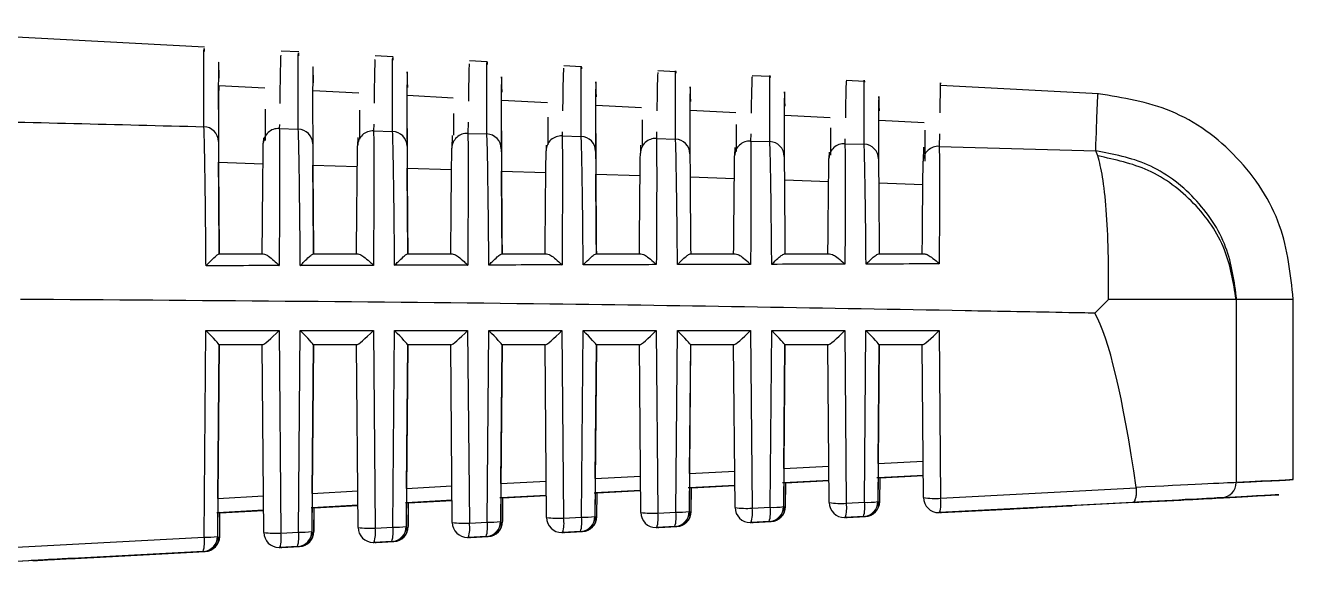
# Model space of a CAD drawing. Extents: x 7 to 135, y 3 to 97.
# Drawn here: x 61.454 to 62.3, y 83.056 to 83.423 of the extents above; entities that cross this region are included whole.
import ezdxf

# ---------------------------------------------------------------- set-up
doc = ezdxf.new("R2010")
doc.units = 0
doc.header["$MEASUREMENT"] = 0
doc.layers.add('OBJECT', color=7, linetype='CONTINUOUS')

msp = doc.modelspace()

# ---------------------------------------------------------------- linework, layer by layer
at = {"layer": 'OBJECT'}
for p, q in [((61.57145, 83.40943), (61.30391, 83.42346)), ((61.63345, 83.40619), (61.62181, 83.4068)), ((61.69546, 83.40294), (61.68377, 83.40355)), ((61.75746, 83.39969), (61.74572, 83.4003)), ((61.81947, 83.39644), (61.80768, 83.39705)), ((61.88147, 83.39319), (61.86963, 83.39381)), ((61.61105, 83.38237), (61.58088, 83.38395)), ((61.94348, 83.38994), (61.93159, 83.39056)), ((62.00548, 83.38669), (61.99354, 83.38731)), ((62.1595, 83.37862), (62.0555, 83.38407)), ((61.67302, 83.37912), (61.64291, 83.3807)), ((61.73499, 83.37587), (61.70494, 83.37744)), ((61.79696, 83.37262), (61.76697, 83.37419)), ((61.85893, 83.36937), (61.82899, 83.37094)), ((61.92091, 83.36612), (61.89102, 83.36768)), ((61.6207, 83.35844), (61.62066, 83.35576)), ((61.68273, 83.35872), (61.68266, 83.35417)), ((61.7353, 83.36575), (61.7353, 83.35135)), ((61.74478, 83.36005), (61.74465, 83.35255)), ((61.92122, 83.35848), (61.9212, 83.34065)), ((61.98288, 83.36286), (61.95305, 83.36443)), ((62.04485, 83.35961), (62.01508, 83.36118)), ((61.61019, 83.34965), (61.61014, 83.34615)), ((61.62066, 83.35576), (61.63315, 83.35544)), ((61.64275, 83.35753), (61.64276, 83.33166)), ((61.67222, 83.34992), (61.67214, 83.34455)), ((61.68266, 83.35417), (61.69517, 83.35384)), ((61.70478, 83.3559), (61.70478, 83.32974)), ((61.73427, 83.35125), (61.73413, 83.34292)), ((61.74465, 83.35255), (61.75719, 83.35222)), ((61.76681, 83.35424), (61.76681, 83.32781)), ((61.80669, 83.3537), (61.80665, 83.3509)), ((61.80665, 83.3509), (61.81922, 83.35057)), ((61.82883, 83.35256), (61.82883, 83.32586)), ((61.86872, 83.35373), (61.86864, 83.34923)), ((61.93072, 83.35222), (61.93064, 83.34754)), ((62.05477, 83.35229), (62.05463, 83.34407)), ((61.79618, 83.34489), (61.79613, 83.34127)), ((61.85821, 83.34493), (61.85812, 83.3396)), ((61.86864, 83.34923), (61.88124, 83.34889)), ((61.92021, 83.34341), (61.92012, 83.3379)), ((61.93064, 83.34754), (61.94327, 83.34719)), ((61.99269, 83.34904), (61.99263, 83.34582)), ((61.99263, 83.34582), (62.00529, 83.34546)), ((62.04426, 83.34348), (62.04411, 83.33442)), ((62.05463, 83.34407), (62.1576, 83.34111)), ((62.15896, 83.33778), (62.1576, 83.34111)), ((61.58073, 83.33357), (61.61003, 83.33267)), ((61.98218, 83.34023), (61.98211, 83.33617)), ((61.64276, 83.33166), (61.67202, 83.33075)), ((61.70478, 83.32974), (61.73401, 83.32883)), ((61.76681, 83.32781), (61.79601, 83.32689)), ((61.82883, 83.32586), (61.858, 83.32495)), ((61.89086, 83.32391), (61.91999, 83.32298)), ((61.95288, 83.32194), (61.98198, 83.32101)), ((62.01491, 83.31995), (62.04397, 83.31902)), ((61.58106, 83.27337), (61.61014, 83.27337)), ((61.64304, 83.27337), (61.67221, 83.27337)), ((61.70503, 83.27337), (61.73428, 83.27337)), ((61.76701, 83.27337), (61.79635, 83.27337)), ((61.82899, 83.27337), (61.85843, 83.27337)), ((61.89097, 83.27337), (61.92051, 83.27337)), ((61.95295, 83.27337), (61.9826, 83.27337)), ((62.01492, 83.27337), (62.04469, 83.27337)), ((62.16608, 83.24337), (62.15692, 83.23428)), ((62.2499, 83.24337), (62.2499, 83.12281)), ((62.25035, 83.24337), (62.2499, 83.24337)), ((62.28747, 83.12476), (62.28747, 83.24376)), ((61.57125, 83.08692), (61.57243, 83.22284)), ((61.57243, 83.22284), (61.62051, 83.22284)), ((61.62051, 83.22284), (61.62169, 83.08958)), ((61.63329, 83.09019), (61.63444, 83.22284)), ((61.63444, 83.22284), (61.68252, 83.22284)), ((61.68252, 83.22284), (61.68367, 83.09285)), ((61.69533, 83.09347), (61.69645, 83.22284)), ((61.69645, 83.22284), (61.74453, 83.22284)), ((61.74453, 83.22284), (61.74565, 83.09612)), ((61.75737, 83.09674), (61.75846, 83.22284)), ((61.75846, 83.22284), (61.80654, 83.22284)), ((61.80654, 83.22284), (61.80763, 83.0994)), ((61.8194, 83.10002), (61.82047, 83.22284)), ((61.82047, 83.22284), (61.86855, 83.22284)), ((61.86855, 83.22284), (61.86961, 83.10267)), ((61.88144, 83.10329), (61.88248, 83.22284)), ((61.88248, 83.22284), (61.93056, 83.22284)), ((61.93056, 83.22284), (61.93159, 83.10594)), ((61.94348, 83.10657), (61.94449, 83.22284)), ((61.94449, 83.22284), (61.99257, 83.22284)), ((61.99257, 83.22284), (61.99357, 83.10921)), ((62.00552, 83.10984), (62.0065, 83.22284)), ((62.0065, 83.22284), (62.05458, 83.22284)), ((62.05458, 83.22284), (62.05555, 83.11249)), ((61.58114, 83.21339), (61.58005, 83.08735)), ((61.58029, 83.11243), (61.58116, 83.21337)), ((61.60955, 83.21337), (61.58114, 83.21337)), ((61.61048, 83.09002), (61.6094, 83.21337)), ((61.64315, 83.21339), (61.64209, 83.09063)), ((61.64232, 83.1157), (61.64317, 83.21337)), ((61.67156, 83.21337), (61.64315, 83.21337)), ((61.67246, 83.09329), (61.67141, 83.21337)), ((61.70516, 83.21339), (61.70412, 83.0939)), ((61.70436, 83.11898), (61.70518, 83.21337)), ((61.73357, 83.21337), (61.70516, 83.21337)), ((61.73444, 83.09656), (61.73342, 83.21337)), ((61.76717, 83.21339), (61.76616, 83.09718)), ((61.7664, 83.12225), (61.76719, 83.21337)), ((61.79558, 83.21337), (61.76717, 83.21337)), ((61.79642, 83.09983), (61.79543, 83.21337)), ((61.82918, 83.21339), (61.8282, 83.10045)), ((61.82844, 83.12553), (61.8292, 83.21337)), ((61.85758, 83.21337), (61.82918, 83.21337)), ((61.85841, 83.1031), (61.85744, 83.21337)), ((61.89119, 83.21339), (61.89024, 83.10373)), ((61.89047, 83.1288), (61.89121, 83.21337)), ((61.91959, 83.21337), (61.89119, 83.21337)), ((61.92039, 83.10638), (61.91945, 83.21337)), ((61.9532, 83.21339), (61.95228, 83.107)), ((61.95251, 83.13208), (61.95322, 83.21337)), ((61.9816, 83.21337), (61.9532, 83.21337)), ((61.98237, 83.10965), (61.98145, 83.21337)), ((62.01521, 83.21339), (62.01431, 83.11028)), ((62.01455, 83.13535), (62.01523, 83.21337)), ((62.04361, 83.21337), (62.01521, 83.21337)), ((62.04435, 83.11292), (62.04346, 83.21337)), ((61.89047, 83.1288), (61.92018, 83.13037)), ((61.95251, 83.13208), (61.98216, 83.13364)), ((62.01455, 83.13535), (62.04414, 83.13692)), ((61.7664, 83.12225), (61.79621, 83.12383)), ((61.82844, 83.12553), (61.85819, 83.1271)), ((61.95243, 83.107), (61.95258, 83.12265)), ((61.98224, 83.12422), (61.95244, 83.12265)), ((61.95258, 83.12265), (61.95244, 83.12265)), ((61.95258, 83.12265), (61.98224, 83.12421)), ((61.98224, 83.12416), (61.95258, 83.1226)), ((61.95353, 83.12265), (61.9534, 83.107)), ((61.95353, 83.12265), (61.95366, 83.12265)), ((61.95356, 83.107), (61.9537, 83.12265)), ((61.95366, 83.12265), (61.98224, 83.12416)), ((62.01447, 83.11028), (62.01462, 83.12592)), ((62.04422, 83.12749), (62.01448, 83.12592)), ((62.01462, 83.12592), (62.01448, 83.12592)), ((62.01462, 83.12592), (62.04422, 83.12749)), ((62.04422, 83.12744), (62.01462, 83.12587)), ((62.01554, 83.12592), (62.01542, 83.11028)), ((62.01554, 83.12592), (62.01568, 83.12592)), ((62.01558, 83.11028), (62.01572, 83.12592)), ((62.01568, 83.12592), (62.04422, 83.12743)), ((61.58029, 83.11243), (61.61027, 83.11401)), ((61.64232, 83.1157), (61.67225, 83.11728)), ((61.70436, 83.11898), (61.73423, 83.12055)), ((61.76631, 83.09718), (61.76646, 83.11282)), ((61.7963, 83.1144), (61.76633, 83.11282)), ((61.76646, 83.11282), (61.76633, 83.11282)), ((61.76646, 83.11282), (61.7963, 83.1144)), ((61.7963, 83.11434), (61.76646, 83.11277)), ((61.76748, 83.11282), (61.76735, 83.09718)), ((61.76748, 83.11282), (61.76761, 83.11282)), ((61.7675, 83.09718), (61.76764, 83.11282)), ((61.76761, 83.11282), (61.7963, 83.11434)), ((61.82835, 83.10045), (61.8285, 83.1161)), ((61.85828, 83.11768), (61.82837, 83.1161)), ((61.8285, 83.1161), (61.82837, 83.1161)), ((61.8285, 83.1161), (61.85828, 83.11767)), ((61.85828, 83.11762), (61.8285, 83.11605)), ((61.82949, 83.1161), (61.82937, 83.10045)), ((61.82949, 83.1161), (61.82963, 83.1161)), ((61.82952, 83.10045), (61.82966, 83.1161)), ((61.82963, 83.1161), (61.85828, 83.11761)), ((61.89039, 83.10373), (61.89054, 83.11937)), ((61.92026, 83.12095), (61.89041, 83.11937)), ((61.89054, 83.11937), (61.89041, 83.11937)), ((61.89054, 83.11937), (61.92026, 83.12094)), ((61.92026, 83.12089), (61.89054, 83.11932)), ((61.89151, 83.11937), (61.89138, 83.10373)), ((61.89151, 83.11937), (61.89164, 83.11937)), ((61.89154, 83.10373), (61.89168, 83.11937)), ((61.89164, 83.11937), (61.92026, 83.12088)), ((62.05555, 83.11249), (62.18426, 83.11928)), ((62.18426, 83.11928), (62.18422, 83.11964)), ((61.61035, 83.10459), (61.58022, 83.103)), ((61.58034, 83.103), (61.61035, 83.10458)), ((61.61036, 83.10452), (61.58034, 83.10294)), ((61.58155, 83.103), (61.61036, 83.10452)), ((61.64223, 83.09063), (61.64238, 83.10627)), ((61.67234, 83.10786), (61.64225, 83.10627)), ((61.64238, 83.10627), (61.64225, 83.10627)), ((61.64238, 83.10627), (61.67234, 83.10785)), ((61.67234, 83.1078), (61.64238, 83.10622)), ((61.64344, 83.10627), (61.64332, 83.09063)), ((61.64344, 83.10627), (61.64357, 83.10627)), ((61.64346, 83.09063), (61.6436, 83.10627)), ((61.64357, 83.10627), (61.67234, 83.10779)), ((61.70427, 83.0939), (61.70442, 83.10955)), ((61.73432, 83.11113), (61.70429, 83.10955)), ((61.70442, 83.10955), (61.70429, 83.10955)), ((61.70442, 83.10955), (61.73432, 83.11112)), ((61.73432, 83.11107), (61.70442, 83.10949)), ((61.70546, 83.10955), (61.70533, 83.0939)), ((61.70546, 83.10955), (61.70559, 83.10955)), ((61.70548, 83.0939), (61.70562, 83.10955)), ((61.70559, 83.10955), (61.73432, 83.11106)), ((61.93159, 83.10594), (61.94348, 83.10657)), ((61.95228, 83.107), (61.95243, 83.107)), ((61.9534, 83.107), (61.95356, 83.107)), ((61.99357, 83.10921), (62.00552, 83.10984)), ((62.01431, 83.11028), (62.01447, 83.11028)), ((62.01542, 83.11028), (62.01558, 83.11028)), ((62.18188, 83.10973), (62.05487, 83.10302)), ((62.05504, 83.10302), (62.08665, 83.10469)), ((62.05596, 83.10302), (62.08756, 83.10469)), ((62.18309, 83.10973), (62.05612, 83.10302)), ((61.58019, 83.08735), (61.58034, 83.103)), ((61.58034, 83.103), (61.58022, 83.103)), ((61.58143, 83.103), (61.5813, 83.08735)), ((61.58143, 83.103), (61.58155, 83.103)), ((61.58144, 83.08735), (61.58158, 83.103)), ((61.74565, 83.09612), (61.75737, 83.09674)), ((61.76616, 83.09718), (61.76631, 83.09718)), ((61.76735, 83.09718), (61.7675, 83.09718)), ((61.80763, 83.0994), (61.8194, 83.10002)), ((61.8282, 83.10045), (61.82835, 83.10045)), ((61.82937, 83.10045), (61.82952, 83.10045)), ((61.86961, 83.10267), (61.88144, 83.10329)), ((61.89024, 83.10373), (61.89039, 83.10373)), ((61.89138, 83.10373), (61.89154, 83.10373)), ((61.93091, 83.09648), (61.93039, 83.09646)), ((61.93039, 83.09646), (61.93054, 83.09646)), ((61.93054, 83.09646), (61.93107, 83.09648)), ((61.9428, 83.09711), (61.93091, 83.09648)), ((61.93091, 83.09648), (61.93107, 83.09648)), ((61.93152, 83.09646), (61.93103, 83.09648)), ((61.93107, 83.09648), (61.94296, 83.09711)), ((61.93204, 83.09648), (61.93152, 83.09646)), ((61.93152, 83.09646), (61.93167, 83.09646)), ((61.93167, 83.09646), (61.9322, 83.09648)), ((61.93189, 83.09652), (61.93204, 83.09648)), ((61.94393, 83.09711), (61.93204, 83.09648)), ((61.93204, 83.09648), (61.9322, 83.09648)), ((61.9322, 83.09648), (61.94409, 83.09711)), ((61.94296, 83.09711), (61.9428, 83.09711)), ((61.94373, 83.09718), (61.94393, 83.09711)), ((61.94409, 83.09711), (61.94393, 83.09711)), ((61.99289, 83.09975), (61.99237, 83.09974)), ((61.99237, 83.09974), (61.99253, 83.09974)), ((61.99253, 83.09974), (61.99305, 83.09975)), ((62.00484, 83.10038), (61.99289, 83.09975)), ((61.99289, 83.09975), (61.99305, 83.09975)), ((61.99347, 83.09974), (61.993, 83.09975)), ((61.99305, 83.09975), (62.005, 83.10038)), ((61.994, 83.09975), (61.99347, 83.09974)), ((61.99347, 83.09974), (61.99364, 83.09974)), ((61.99364, 83.09974), (61.99416, 83.09975)), ((61.99385, 83.09979), (61.994, 83.09975)), ((62.00594, 83.10038), (61.994, 83.09975)), ((61.994, 83.09975), (61.99416, 83.09975)), ((61.99416, 83.09975), (62.00611, 83.10038)), ((62.005, 83.10038), (62.00484, 83.10038)), ((62.00575, 83.10045), (62.00594, 83.10038)), ((62.00611, 83.10038), (62.00594, 83.10038)), ((62.05487, 83.10302), (62.05435, 83.10301)), ((62.05435, 83.10301), (62.05451, 83.10301)), ((62.05504, 83.10302), (62.05451, 83.10301)), ((62.05487, 83.10302), (62.05504, 83.10302)), ((62.05497, 83.10302), (62.05543, 83.10301)), ((62.05543, 83.10301), (62.05596, 83.10302)), ((62.05543, 83.10301), (62.0556, 83.10301)), ((62.0556, 83.10301), (62.05612, 83.10302)), ((62.05581, 83.10306), (62.05596, 83.10302)), ((62.05596, 83.10302), (62.05612, 83.10302)), ((61.58005, 83.08735), (61.58019, 83.08735)), ((61.5813, 83.08735), (61.58144, 83.08735)), ((61.62169, 83.08958), (61.63329, 83.09019)), ((61.64209, 83.09063), (61.64223, 83.09063)), ((61.64332, 83.09063), (61.64346, 83.09063)), ((61.68367, 83.09285), (61.69533, 83.09347)), ((61.70412, 83.0939), (61.70427, 83.0939)), ((61.70533, 83.0939), (61.70548, 83.0939)), ((61.75669, 83.08728), (61.74497, 83.08666)), ((61.74512, 83.08666), (61.75684, 83.08728)), ((61.75788, 83.08728), (61.74616, 83.08666)), ((61.74631, 83.08666), (61.75803, 83.08728)), ((61.75684, 83.08728), (61.75669, 83.08728)), ((61.75803, 83.08728), (61.75788, 83.08728)), ((61.80695, 83.08993), (61.80642, 83.08992)), ((61.80642, 83.08992), (61.80658, 83.08992)), ((61.80658, 83.08992), (61.8071, 83.08993)), ((61.81873, 83.09056), (61.80695, 83.08993)), ((61.80695, 83.08993), (61.8071, 83.08993)), ((61.8076, 83.08992), (61.80709, 83.08993)), ((61.8071, 83.08993), (61.81888, 83.09056)), ((61.80812, 83.08993), (61.8076, 83.08992)), ((61.8076, 83.08992), (61.80775, 83.08992)), ((61.80775, 83.08992), (61.80828, 83.08993)), ((61.80796, 83.08998), (61.80812, 83.08993)), ((61.81989, 83.09056), (61.80812, 83.08993)), ((61.80812, 83.08993), (61.80828, 83.08993)), ((61.80828, 83.08993), (61.82005, 83.09056)), ((61.81888, 83.09056), (61.81873, 83.09056)), ((61.81969, 83.09063), (61.81989, 83.09056)), ((61.82005, 83.09056), (61.81989, 83.09056)), ((61.86893, 83.09321), (61.86841, 83.09319)), ((61.86841, 83.09319), (61.86856, 83.09319)), ((61.86856, 83.09319), (61.86909, 83.09321)), ((61.88076, 83.09383), (61.86893, 83.09321)), ((61.86893, 83.09321), (61.86909, 83.09321)), ((61.86956, 83.09319), (61.86906, 83.0932)), ((61.86909, 83.09321), (61.88092, 83.09383)), ((61.87008, 83.09321), (61.86956, 83.09319)), ((61.86956, 83.09319), (61.86971, 83.09319)), ((61.86971, 83.09319), (61.87024, 83.09321)), ((61.86992, 83.09325), (61.87008, 83.09321)), ((61.88191, 83.09383), (61.87008, 83.09321)), ((61.87008, 83.09321), (61.87024, 83.09321)), ((61.87024, 83.09321), (61.88207, 83.09383)), ((61.88092, 83.09383), (61.88076, 83.09383)), ((61.88171, 83.0939), (61.88191, 83.09383)), ((61.88207, 83.09383), (61.88191, 83.09383)), ((61.16265, 83.06534), (61.57125, 83.08692)), ((61.62101, 83.08012), (61.62048, 83.0801)), ((61.62048, 83.0801), (61.62063, 83.0801)), ((61.62063, 83.0801), (61.62115, 83.08012)), ((61.63261, 83.08073), (61.62101, 83.08012)), ((61.62101, 83.08012), (61.62115, 83.08012)), ((61.62115, 83.08012), (61.63276, 83.08073)), ((61.62172, 83.0801), (61.62117, 83.08012)), ((61.62225, 83.08012), (61.62172, 83.0801)), ((61.62172, 83.0801), (61.62186, 83.0801)), ((61.62186, 83.0801), (61.62239, 83.08012)), ((61.62208, 83.08017), (61.62225, 83.08012)), ((61.63385, 83.08073), (61.62225, 83.08012)), ((61.62225, 83.08012), (61.62239, 83.08012)), ((61.62239, 83.08012), (61.63399, 83.08073)), ((61.63276, 83.08073), (61.63261, 83.08073)), ((61.63399, 83.08073), (61.63385, 83.08073)), ((61.68299, 83.08339), (61.68246, 83.08338)), ((61.68246, 83.08338), (61.68261, 83.08338)), ((61.68261, 83.08338), (61.68314, 83.08339)), ((61.69465, 83.084), (61.68299, 83.08339)), ((61.68299, 83.08339), (61.68314, 83.08339)), ((61.68314, 83.08339), (61.6948, 83.084)), ((61.68368, 83.08338), (61.68314, 83.08339)), ((61.6842, 83.08339), (61.68368, 83.08338)), ((61.68368, 83.08338), (61.68382, 83.08338)), ((61.68382, 83.08338), (61.68435, 83.08339)), ((61.68404, 83.08344), (61.6842, 83.08339)), ((61.69586, 83.084), (61.6842, 83.08339)), ((61.6842, 83.08339), (61.68435, 83.08339)), ((61.68435, 83.08339), (61.69601, 83.084)), ((61.6948, 83.084), (61.69465, 83.084)), ((61.69601, 83.084), (61.69586, 83.084)), ((61.74497, 83.08666), (61.74444, 83.08665)), ((61.74444, 83.08665), (61.74459, 83.08665)), ((61.74459, 83.08665), (61.74512, 83.08666)), ((61.74497, 83.08666), (61.74512, 83.08666)), ((61.74564, 83.08665), (61.74512, 83.08666)), ((61.74616, 83.08666), (61.74564, 83.08665)), ((61.74564, 83.08665), (61.74579, 83.08665)), ((61.74579, 83.08665), (61.74631, 83.08666)), ((61.746, 83.08671), (61.74616, 83.08666)), ((61.74616, 83.08666), (61.74631, 83.08666)), ((61.57058, 83.07745), (61.16172, 83.05587)), ((61.57197, 83.07745), (61.16323, 83.05587)), ((61.4585, 83.07147), (61.45744, 83.07147)), ((61.49749, 83.07359), (61.57072, 83.07745)), ((61.49846, 83.07364), (61.49863, 83.07359)), ((61.49863, 83.07359), (61.57183, 83.07745)), ((61.57072, 83.07745), (61.57058, 83.07745)), ((61.57197, 83.07745), (61.57183, 83.07745))]:
    msp.add_line(p, q, dxfattribs=at)
at = {"layer": 'OBJECT', "flags": 128}
for points in [[(61.82764, 83.116), (61.82865, 83.11605), (61.82928, 83.11609), (61.82949, 83.1161)], [(61.75767, 83.08736), (61.75767, 83.08736), (61.75788, 83.08728)], [(61.63363, 83.08081), (61.63364, 83.08081), (61.63385, 83.08073)], [(61.69565, 83.08409), (61.69566, 83.08408), (61.69586, 83.084)], [(61.57183, 83.07745), (61.57162, 83.07753), (61.57161, 83.07754)]]:
    msp.add_lwpolyline(points, dxfattribs=at)
at = {"layer": 'OBJECT'}
for centre, radius, start, end in [((61.57073, 83.34715), 0.00987, 1.15391, 87.73728), ((61.62003, 83.34588), 0.0099, 86.36931, 178.80719), ((61.63275, 83.34557), 0.00987, 1.13371, 87.71468), ((61.68203, 83.34429), 0.0099, 86.38879, 178.82942), ((61.69477, 83.34397), 0.00988, 1.11379, 87.69238), ((61.74403, 83.34266), 0.0099, 86.40801, 178.85132), ((61.75679, 83.34234), 0.00988, 1.09416, 87.67038), ((61.80603, 83.34102), 0.00991, 86.42697, 178.87289), ((61.81881, 83.34069), 0.00989, 1.07483, 87.64867), ((61.86803, 83.33934), 0.00991, 86.44568, 178.89413), ((61.88083, 83.33901), 0.00989, 1.05578, 87.62728), ((61.93003, 83.33765), 0.00991, 86.46412, 178.91503), ((61.94285, 83.3373), 0.00989, 1.03703, 87.60618), ((61.99202, 83.33592), 0.00991, 86.4823, 178.9356), ((62.00488, 83.33557), 0.0099, 1.01857, 87.5854), ((62.05402, 83.33417), 0.00992, 86.50021, 178.95584), ((62.23999, 83.12271), 0.00991, 273.47781, 0.56186), ((62.05205, 83.1667), 0.05432, 261.84741, 273.69466), ((62.05435, 83.11301), 0.01, 180.49998, 269.99998), ((61.92809, 83.16015), 0.05432, 261.84741, 273.69466), ((61.93039, 83.10646), 0.01, 180.49998, 269.99998), ((61.91126, 83.10264), 0.0206, 342.59182, 9.22012), ((61.94228, 83.10709), 0.01, 273.02257, 359.50002), ((61.92315, 83.10327), 0.0206, 342.59182, 9.22012), ((61.94243, 83.10709), 0.01, 273.02257, 359.50002), ((61.94585, 83.14769), 0.04119, 266.70287, 278.97441), ((61.9434, 83.10709), 0.01, 273.02257, 359.50002), ((61.94356, 83.10709), 0.01, 273.02257, 359.50002), ((61.94992, 83.10728), 0.00349, 308.84214, 355.39389), ((61.99007, 83.16342), 0.05432, 261.84741, 273.69466), ((61.99237, 83.10974), 0.01, 180.49998, 269.99998), ((61.97324, 83.10591), 0.0206, 342.59182, 9.22012), ((62.00431, 83.11037), 0.01, 273.02257, 359.50002), ((61.98519, 83.10654), 0.0206, 342.59182, 9.22012), ((62.00447, 83.11037), 0.01, 273.02257, 359.50002), ((62.00789, 83.15097), 0.04119, 266.70287, 278.97441), ((62.00542, 83.11037), 0.01, 273.02257, 359.50002), ((62.00558, 83.11037), 0.01, 273.02257, 359.50002), ((62.01195, 83.11056), 0.00348, 309.38502, 355.45261), ((62.03522, 83.10918), 0.0206, 342.59182, 9.22012), ((61.74215, 83.15033), 0.05432, 261.84741, 273.69466), ((61.74444, 83.09665), 0.01, 180.49998, 269.99998), ((61.72532, 83.09282), 0.0206, 342.59182, 9.22012), ((61.75616, 83.09727), 0.01, 273.02257, 359.50002), ((61.73703, 83.09344), 0.0206, 342.59182, 9.22012), ((61.75631, 83.09727), 0.01, 273.02257, 359.50002), ((61.75974, 83.13787), 0.04119, 266.70287, 278.97441), ((61.75735, 83.09727), 0.01, 273.02257, 359.50002), ((61.7575, 83.09727), 0.01, 273.02257, 359.50002), ((61.76383, 83.09747), 0.00354, 307.23485, 355.21888), ((61.80413, 83.15361), 0.05432, 261.84741, 273.69466), ((61.80642, 83.09992), 0.01, 180.49998, 269.99998), ((61.7873, 83.0961), 0.0206, 342.59182, 9.22012), ((61.8182, 83.10054), 0.01, 273.02257, 359.50002), ((61.79907, 83.09672), 0.0206, 342.59182, 9.22012), ((61.81835, 83.10054), 0.01, 273.02257, 359.50002), ((61.82177, 83.14114), 0.04119, 266.70287, 278.97441), ((61.81937, 83.10054), 0.01, 273.02257, 359.50002), ((61.81952, 83.10054), 0.01, 273.02257, 359.50002), ((61.82586, 83.10074), 0.00352, 307.74789, 355.27492), ((61.86611, 83.15688), 0.05432, 261.84741, 273.69466), ((61.86841, 83.10319), 0.01, 180.49998, 269.99998), ((61.84928, 83.09937), 0.0206, 342.59182, 9.22012), ((61.88024, 83.10382), 0.01, 273.02257, 359.50002), ((61.86111, 83.09999), 0.0206, 342.59182, 9.22012), ((61.88039, 83.10382), 0.01, 273.02257, 359.50002), ((61.88381, 83.14442), 0.04119, 266.70287, 278.97441), ((61.88138, 83.10382), 0.01, 273.02257, 359.50002), ((61.88154, 83.10382), 0.01, 273.02257, 359.50002), ((61.88789, 83.10401), 0.00351, 308.30897, 355.33602), ((61.57005, 83.08744), 0.01, 273.02257, 359.50002), ((61.57019, 83.08744), 0.01, 273.02257, 359.50002), ((61.57362, 83.12804), 0.04119, 266.70287, 278.97441), ((61.5713, 83.08744), 0.01, 273.02257, 359.50002), ((61.57144, 83.08744), 0.01, 273.02257, 359.50002), ((61.57774, 83.08766), 0.00358, 305.69043, 355.04919), ((61.61819, 83.14379), 0.05432, 261.84741, 273.69466), ((61.62048, 83.0901), 0.01, 180.49998, 269.99998), ((61.60136, 83.08628), 0.0206, 342.59182, 9.22012), ((61.63209, 83.09072), 0.01, 273.02257, 359.50002), ((61.61296, 83.08689), 0.0206, 342.59182, 9.22012), ((61.63223, 83.09072), 0.01, 273.02257, 359.50002), ((61.63566, 83.13132), 0.04119, 266.70287, 278.97441), ((61.63332, 83.09072), 0.01, 273.02257, 359.50002), ((61.63346, 83.09072), 0.01, 273.02257, 359.50002), ((61.63977, 83.09093), 0.00356, 306.22353, 355.10792), ((61.68017, 83.14706), 0.05432, 261.84741, 273.69466), ((61.68246, 83.09338), 0.01, 180.49998, 269.99998), ((61.66334, 83.08955), 0.0206, 342.59182, 9.22012), ((61.69412, 83.09399), 0.01, 273.02257, 359.50002), ((61.675, 83.09017), 0.0206, 342.59182, 9.22012), ((61.69427, 83.09399), 0.01, 273.02257, 359.50002), ((61.6977, 83.13459), 0.04119, 266.70287, 278.97441), ((61.69533, 83.09399), 0.01, 273.02257, 359.50002), ((61.69548, 83.09399), 0.01, 273.02257, 359.50002), ((61.7018, 83.0942), 0.00355, 306.71022, 355.16139), ((61.55092, 83.08362), 0.0206, 342.59182, 9.22012)]:
    msp.add_arc(centre, radius, start, end, dxfattribs=at)
for centre, major_axis, ratio, start_param, end_param in [((61.6001, 81.18197), (-0.01935, 2.21758), 0.001254, 6.185375, 6.50057), ((61.6621, 81.18197), (-0.01932, 2.21433), 0.001254, 6.18631, 6.497207), ((61.7241, 81.18197), (-0.0193, 2.21108), 0.001254, 6.187208, 6.493836), ((61.7861, 81.18197), (-0.01927, 2.20783), 0.001254, 6.188065, 6.490457), ((61.8481, 81.18196), (-0.01924, 2.20458), 0.001254, 6.188877, 6.48707), ((61.9101, 81.18196), (-0.01921, 2.20133), 0.001254, 6.18964, 6.483675), ((61.9721, 81.18196), (-0.01918, 2.19808), 0.001254, 6.190349, 6.480271), ((62.0341, 81.18196), (-0.01915, 2.19483), 0.001254, 6.190999, 6.476859), ((62.1319, 80.95363), (0.01451, 2.28974), 0.052023, 5.953267, 6.19438), ((61.57123, 83.22337), (-0.00991, 0.00999), 0.034736, 3.177271, 4.625607), ((61.61931, 83.22337), (0.00988, 0.00996), 0.087302, 3.227915, 4.746351), ((61.63324, 83.22337), (-0.00991, 0.00999), 0.034736, 3.177271, 4.625607), ((61.68132, 83.22337), (0.00988, 0.00996), 0.087302, 3.227915, 4.746351), ((61.69524, 83.22337), (-0.00991, 0.00999), 0.034736, 3.177271, 4.625607), ((61.74333, 83.22337), (0.00988, 0.00996), 0.087302, 3.227915, 4.746351), ((61.75725, 83.22337), (-0.00991, 0.00999), 0.034736, 3.177271, 4.625607), ((61.80534, 83.22337), (0.00988, 0.00996), 0.087302, 3.227915, 4.746351), ((61.81926, 83.22337), (-0.00991, 0.00999), 0.034736, 3.177271, 4.625607), ((61.86735, 83.22337), (0.00988, 0.00996), 0.087302, 3.227915, 4.746351), ((61.88127, 83.22337), (-0.00991, 0.00999), 0.034736, 3.177271, 4.625607), ((61.92936, 83.22337), (0.00988, 0.00996), 0.087302, 3.227915, 4.746351), ((61.94328, 83.22337), (-0.00991, 0.00999), 0.034736, 3.177271, 4.625607), ((61.99137, 83.22337), (0.00988, 0.00996), 0.087302, 3.227915, 4.746351), ((62.00529, 83.22337), (-0.00991, 0.00999), 0.034736, 3.177271, 4.625607), ((62.05338, 83.22337), (0.00988, 0.00996), 0.087302, 3.227915, 4.746351), ((61.58123, 83.22337), (0.00009, 0.01), 0.001263, 3.071503, 3.141604), ((61.64324, 83.22337), (0.00009, 0.01), 0.001263, 3.071503, 3.141604), ((61.70525, 83.22337), (0.00009, 0.01), 0.001263, 3.071503, 3.141604), ((61.76726, 83.22337), (0.00009, 0.01), 0.001263, 3.071503, 3.141604), ((61.82927, 83.22337), (0.00009, 0.01), 0.001263, 3.071503, 3.141604), ((61.89128, 83.22337), (0.00009, 0.01), 0.001263, 3.071503, 3.141604), ((61.95328, 83.22337), (0.00009, 0.01), 0.001263, 3.071503, 3.141604), ((62.01529, 83.22337), (0.00009, 0.01), 0.001263, 3.071503, 3.141604), ((61.95253, 83.13267), (0.00009, 0.01002), 0.00126, 1.629521, 3.141604), ((62.01457, 83.13594), (0.00009, 0.01002), 0.00126, 1.629521, 3.141604), ((61.76642, 83.12284), (0.00009, 0.01002), 0.00126, 1.629521, 3.141604), ((61.82845, 83.12612), (0.00009, 0.01002), 0.00126, 1.629521, 3.141604), ((61.89049, 83.12939), (0.00009, 0.01002), 0.00126, 1.629521, 3.141604), ((61.94352, 83.12212), (0.01, 0.00053), 0.000076, 0.001446, 0.619179), ((62.00554, 83.12539), (0.01, 0.00053), 0.000076, 0.001446, 0.619179), ((62.1319, 83.1171), (0.12, 0.00581), 0.000061, 0.183005, 1.119626), ((60.03747, 83.00648), (2.25, 0.11828), 0.000066, 6.102682, 6.46619), ((61.64234, 83.11629), (0.00009, 0.01002), 0.00126, 1.629521, 3.141604), ((61.70438, 83.11957), (0.00009, 0.01002), 0.00126, 1.629521, 3.141604), ((61.75747, 83.11229), (0.01, 0.00053), 0.000076, 0.001446, 0.619179), ((61.8815, 83.11884), (0.01, 0.00053), 0.000076, 0.001446, 0.619179), ((62.13243, 83.10711), (0.11, 0.00581), 0.000066, 0.183004, 1.104538), ((62.1334, 83.10711), (0.11, 0.00581), 0.000066, 5.181148, 6.102682), ((60.038, 82.99649), (2.24, 0.11828), 0.000066, 6.102682, 6.46619), ((61.5803, 83.11301), (0.00009, 0.01002), 0.00126, 1.629521, 3.141604), ((61.63344, 83.10574), (0.01, 0.00053), 0.000076, 0.001446, 0.619179), ((61.69545, 83.10902), (0.01, 0.00053), 0.000076, 0.001446, 0.619179), ((59.97184, 82.993), (2.17033, 0.1146), 0.000066, 0.000917, 0.155764), ((59.97184, 82.993), (2.17033, 0.1146), 0.000066, 6.129921, 6.284102), ((61.57142, 83.10247), (0.01, 0.00053), 0.000076, 0.001446, 0.619179), ((61.5051, 83.07399), (0.04766, 0.00252), 0.000064, 1.731272, 3.142798), ((61.50612, 83.07399), (0.04762, 0.00252), 0.000064, 3.142799, 4.554325)]:
    msp.add_ellipse(centre, major_axis=major_axis, ratio=ratio, start_param=start_param, end_param=end_param, dxfattribs=at)
for points, knots in [([(61.57112, 83.35701), (61.57112, 83.35843), (61.5711, 83.36554), (61.57104, 83.39148), (61.57105, 83.41283), (61.57126, 83.40738), (61.57129, 83.40649)], [0, 0, 0, 0, 0.041318, 0.206615, 0.869419, 1, 1, 1, 1]), ([(61.62167, 83.40416), (61.62159, 83.40412), (61.62143, 83.40406), (61.62109, 83.3819), (61.62094, 83.37222)], [0, 0, 0, 0, 0.563492, 1, 1, 1, 1]), ([(61.63315, 83.35544), (61.63314, 83.35684), (61.63312, 83.36384), (61.63307, 83.38929), (61.63308, 83.40983), (61.63329, 83.40441), (61.63332, 83.40361)], [0, 0, 0, 0, 0.042028, 0.210166, 0.884366, 1, 1, 1, 1]), ([(61.68365, 83.40129), (61.68356, 83.40119), (61.68341, 83.40103), (61.68309, 83.38067), (61.68296, 83.3725)], [0, 0, 0, 0, 0.598804, 1, 1, 1, 1]), ([(61.69517, 83.35384), (61.69517, 83.35522), (61.69515, 83.36211), (61.6951, 83.38708), (61.69512, 83.40682), (61.69532, 83.40143), (61.69534, 83.40074)], [0, 0, 0, 0, 0.042763, 0.21384, 0.899829, 1, 1, 1, 1]), ([(61.75719, 83.35222), (61.75719, 83.35357), (61.75717, 83.36035), (61.75713, 83.38485), (61.75715, 83.4038), (61.75735, 83.39845), (61.75737, 83.39787)], [0, 0, 0, 0, 0.043523, 0.217642, 0.915833, 1, 1, 1, 1]), ([(61.74562, 83.39842), (61.74554, 83.39833), (61.7454, 83.3982), (61.74511, 83.3801), (61.74501, 83.37383)], [0, 0, 0, 0, 0.653675, 1, 1, 1, 1]), ([(61.8076, 83.39555), (61.80751, 83.39509), (61.80736, 83.39434), (61.80705, 83.37498), (61.80693, 83.36748)], [0, 0, 0, 0, 0.612049, 1, 1, 1, 1]), ([(61.81922, 83.35057), (61.81921, 83.3519), (61.8192, 83.35857), (61.81916, 83.38258), (61.81918, 83.40077), (61.81938, 83.39546), (61.81939, 83.395)], [0, 0, 0, 0, 0.04431, 0.22158, 0.932408, 1, 1, 1, 1]), ([(61.86957, 83.39269), (61.86948, 83.39217), (61.86934, 83.39137), (61.86905, 83.37367), (61.86896, 83.36751)], [0, 0, 0, 0, 0.65244, 1, 1, 1, 1]), ([(61.88124, 83.34889), (61.88124, 83.3502), (61.88122, 83.35676), (61.88119, 83.38028), (61.88122, 83.39773), (61.88141, 83.39248), (61.88142, 83.39213)], [0, 0, 0, 0, 0.045127, 0.22566, 0.949586, 1, 1, 1, 1]), ([(61.94327, 83.34719), (61.94326, 83.34848), (61.94325, 83.35492), (61.94322, 83.37796), (61.94325, 83.39469), (61.94344, 83.38949), (61.94344, 83.38927)], [0, 0, 0, 0, 0.045973, 0.229892, 0.967399, 1, 1, 1, 1]), ([(61.58088, 83.38395), (61.5808, 83.38186), (61.58064, 83.37768), (61.5807, 83.34827), (61.58073, 83.33358)], [0, 0, 0, 0, 0.500491, 1, 1, 1, 1]), ([(61.93155, 83.38983), (61.93146, 83.38917), (61.93132, 83.3882), (61.93104, 83.37144), (61.93096, 83.366)], [0, 0, 0, 0, 0.675469, 1, 1, 1, 1]), ([(61.99352, 83.38696), (61.99343, 83.38609), (61.99329, 83.38479), (61.99302, 83.36821), (61.99293, 83.36282)], [0, 0, 0, 0, 0.67465, 1, 1, 1, 1]), ([(62.00529, 83.34546), (62.00529, 83.34673), (62.00528, 83.35306), (62.00525, 83.37561), (62.00528, 83.39164), (62.00547, 83.3865), (62.00547, 83.3864)], [0, 0, 0, 0, 0.046851, 0.234284, 0.985885, 1, 1, 1, 1]), ([(62.0555, 83.38401), (62.0555, 83.38403), (62.05546, 83.38911), (62.05528, 83.38184), (62.05506, 83.36884), (62.05501, 83.36607)], [0, 0, 0, 0, 0.002821, 0.787994, 1, 1, 1, 1]), ([(62.1576, 83.34111), (62.15797, 83.35198), (62.15873, 83.37387), (62.15898, 83.37704), (62.15911, 83.37864)], [0, 0, 0, 0, 0.496376, 1, 1, 1, 1]), ([(62.28747, 83.24337), (62.2857, 83.25988), (62.28204, 83.29417), (62.25259, 83.33881), (62.20956, 83.37055), (62.1755, 83.37601), (62.15911, 83.37864)], [0, 0, 0, 0, 0.240773, 0.5, 0.759227, 1, 1, 1, 1]), ([(61.1618, 83.36676), (61.24114, 83.36495), (61.37758, 83.36183), (61.51402, 83.35843), (61.57112, 83.35701)], [0, 0, 0, 0, 0.581449, 1, 1, 1, 1]), ([(61.61136, 83.36858), (61.61137, 83.36769), (61.61137, 83.36286), (61.61135, 83.35461), (61.61133, 83.34789)], [0, 0, 0, 0, 0.184973, 1, 1, 1, 1]), ([(61.67333, 83.36785), (61.67333, 83.36351), (61.67334, 83.35821), (61.67331, 83.35022), (61.67331, 83.34877)], [0, 0, 0, 0, 0.819734, 1, 1, 1, 1]), ([(61.79728, 83.36338), (61.79728, 83.35909), (61.79728, 83.35395), (61.79726, 83.34626), (61.79726, 83.34499)], [0, 0, 0, 0, 0.835511, 1, 1, 1, 1]), ([(61.85925, 83.36148), (61.85925, 83.35779), (61.85926, 83.35312), (61.85924, 83.34574), (61.85924, 83.34417)], [0, 0, 0, 0, 0.7875803, 1, 1, 1, 1]), ([(61.57246, 83.26548), (61.57244, 83.26812), (61.57237, 83.27727), (61.57217, 83.29861), (61.57184, 83.32626), (61.57144, 83.34798), (61.57122, 83.35439), (61.57112, 83.35701)], [0, 0, 0, 0, 0.059775, 0.207161, 0.501412, 0.795934, 1, 1, 1, 1]), ([(61.62066, 83.35576), (61.6207, 83.354), (61.62082, 83.3487), (61.62089, 83.33034), (61.6208, 83.30221), (61.62066, 83.27919), (61.62057, 83.26819), (61.62055, 83.26559)], [0, 0, 0, 0, 0.148503, 0.448596, 0.748256, 0.940444, 1, 1, 1, 1]), ([(61.63447, 83.26563), (61.63445, 83.26822), (61.63438, 83.27729), (61.63418, 83.29848), (61.63384, 83.32585), (61.63346, 83.34685), (61.63323, 83.353), (61.63315, 83.35544)], [0, 0, 0, 0, 0.059495, 0.208459, 0.505892, 0.803608, 1, 1, 1, 1]), ([(61.68266, 83.35417), (61.6827, 83.35243), (61.68281, 83.3472), (61.68289, 83.32894), (61.6828, 83.30123), (61.68266, 83.27877), (61.68258, 83.2683), (61.68256, 83.26574)], [0, 0, 0, 0, 0.150136, 0.453531, 0.756488, 0.940721, 1, 1, 1, 1]), ([(61.69648, 83.26578), (61.69646, 83.26832), (61.69639, 83.27732), (61.69619, 83.29833), (61.69585, 83.32541), (61.69547, 83.3457), (61.69525, 83.35158), (61.69517, 83.35384)], [0, 0, 0, 0, 0.059218, 0.209832, 0.510595, 0.811653, 1, 1, 1, 1]), ([(61.74465, 83.35255), (61.74469, 83.35084), (61.74481, 83.34567), (61.74488, 83.32751), (61.7448, 83.30023), (61.74466, 83.27835), (61.74459, 83.2684), (61.74457, 83.2659)], [0, 0, 0, 0, 0.151845, 0.458695, 0.765103, 0.940995, 1, 1, 1, 1]), ([(61.75849, 83.26593), (61.75847, 83.26842), (61.7584, 83.27734), (61.7582, 83.29819), (61.75786, 83.32496), (61.75749, 83.34452), (61.75727, 83.35013), (61.75719, 83.35222)], [0, 0, 0, 0, 0.058943, 0.211285, 0.515535, 0.820092, 1, 1, 1, 1]), ([(61.80665, 83.3509), (61.80669, 83.34921), (61.80681, 83.34411), (61.80688, 83.32605), (61.8068, 83.29921), (61.80667, 83.27791), (61.8066, 83.2685), (61.80658, 83.26606)], [0, 0, 0, 0, 0.153635, 0.464106, 0.774128, 0.941266, 1, 1, 1, 1]), ([(61.8205, 83.26609), (61.82048, 83.26853), (61.82041, 83.27736), (61.82021, 83.29803), (61.81987, 83.32448), (61.8195, 83.3433), (61.81929, 83.34866), (61.81922, 83.35057)], [0, 0, 0, 0, 0.058671, 0.212823, 0.520728, 0.828954, 1, 1, 1, 1]), ([(61.98319, 83.35625), (61.9832, 83.35522), (61.98321, 83.35114), (61.98319, 83.34374), (61.98318, 83.33819)], [0, 0, 0, 0, 0.251572, 1, 1, 1, 1]), ([(62.04516, 83.3548), (62.04516, 83.35128), (62.04517, 83.34589), (62.04516, 83.33726), (62.04515, 83.33429)], [0, 0, 0, 0, 0.655494, 1, 1, 1, 1]), ([(61.5806, 83.34735), (61.58062, 83.34347), (61.58066, 83.3357), (61.58085, 83.30951), (61.58104, 83.28573), (61.58114, 83.27337)], [0, 0, 0, 0, 0.324207, 0.64849, 1, 1, 1, 1]), ([(61.6094, 83.27337), (61.60951, 83.28463), (61.60972, 83.30716), (61.60998, 83.33373), (61.61009, 83.34186), (61.61014, 83.34609)], [0, 0, 0, 0, 0.324373, 0.64869, 1, 1, 1, 1]), ([(61.64262, 83.34577), (61.64264, 83.34193), (61.64268, 83.33424), (61.64287, 83.30845), (61.64306, 83.28524), (61.64315, 83.27337)], [0, 0, 0, 0, 0.328087, 0.656253, 1, 1, 1, 1]), ([(61.67141, 83.27337), (61.67152, 83.28455), (61.67173, 83.30692), (61.67199, 83.33268), (61.67209, 83.3405), (61.67214, 83.34449)], [0, 0, 0, 0, 0.328437, 0.656814, 1, 1, 1, 1]), ([(61.70465, 83.34416), (61.70467, 83.34036), (61.7047, 83.33275), (61.70489, 83.30738), (61.70507, 83.28474), (61.70516, 83.27337)], [0, 0, 0, 0, 0.332167, 0.664414, 1, 1, 1, 1]), ([(61.73342, 83.27337), (61.73353, 83.28447), (61.73373, 83.30667), (61.73399, 83.33161), (61.73408, 83.33911), (61.73413, 83.34286)], [0, 0, 0, 0, 0.3327137, 0.6653664, 1, 1, 1, 1]), ([(61.76667, 83.34253), (61.76669, 83.33877), (61.76673, 83.33124), (61.76691, 83.30629), (61.76709, 83.28424), (61.76717, 83.27337)], [0, 0, 0, 0, 0.336461, 0.673003, 1, 1, 1, 1]), ([(61.79543, 83.27337), (61.79554, 83.28438), (61.79574, 83.3064), (61.79599, 83.33051), (61.79608, 83.33769), (61.79613, 83.34121)], [0, 0, 0, 0, 0.337221, 0.67438, 1, 1, 1, 1]), ([(61.86864, 83.34923), (61.86868, 83.34757), (61.8688, 83.34253), (61.86888, 83.32457), (61.8688, 83.29818), (61.86867, 83.27747), (61.86861, 83.26861), (61.86859, 83.26621)], [0, 0, 0, 0, 0.155511, 0.469779, 0.783591, 0.941534, 1, 1, 1, 1]), ([(61.88251, 83.26625), (61.88249, 83.26863), (61.88242, 83.27738), (61.88222, 83.29786), (61.88188, 83.32399), (61.88151, 83.34206), (61.88131, 83.34715), (61.88124, 83.34889)], [0, 0, 0, 0, 0.058402, 0.214452, 0.526193, 0.838268, 1, 1, 1, 1]), ([(61.93064, 83.34754), (61.93068, 83.34589), (61.9308, 83.34092), (61.93088, 83.32307), (61.9308, 83.29713), (61.93068, 83.27702), (61.93062, 83.26872), (61.9306, 83.26638)], [0, 0, 0, 0, 0.157481, 0.475733, 0.793524, 0.941799, 1, 1, 1, 1]), ([(61.94452, 83.26641), (61.9445, 83.26874), (61.94443, 83.2774), (61.94423, 83.29768), (61.94388, 83.32347), (61.94353, 83.34079), (61.94333, 83.34562), (61.94327, 83.34719)], [0, 0, 0, 0, 0.058136, 0.2161789, 0.5319488, 0.8480674, 1, 1, 1, 1]), ([(61.99263, 83.34582), (61.99267, 83.34419), (61.9928, 83.33929), (61.99287, 83.32154), (61.9928, 83.29607), (61.99268, 83.27656), (61.99262, 83.26883), (61.99261, 83.26654)], [0, 0, 0, 0, 0.159551, 0.48199, 0.803962, 0.942061, 1, 1, 1, 1]), ([(62.00653, 83.26658), (62.00651, 83.26885), (62.00644, 83.27742), (62.00623, 83.29749), (62.00589, 83.32292), (62.00554, 83.33949), (62.00535, 83.34406), (62.00529, 83.34546)], [0, 0, 0, 0, 0.0578733, 0.218011, 0.5380178, 0.8583878, 1, 1, 1, 1]), ([(62.05463, 83.34407), (62.05467, 83.34247), (62.05479, 83.33763), (62.05487, 83.31998), (62.0548, 83.29499), (62.05468, 83.2761), (62.05463, 83.26894), (62.05462, 83.2667)], [0, 0, 0, 0, 0.161729, 0.488573, 0.814943, 0.942319, 1, 1, 1, 1]), ([(62.25035, 83.24337), (62.24875, 83.25509), (62.24544, 83.2794), (62.22401, 83.31123), (62.19334, 83.3343), (62.16923, 83.3389), (62.1576, 83.34111)], [0, 0, 0, 0, 0.24117, 0.5, 0.75883, 1, 1, 1, 1]), ([(61.58116, 83.27337), (61.58107, 83.28454), (61.58089, 83.30689), (61.58077, 83.32589), (61.58074, 83.33153), (61.58073, 83.33357)], [0, 0, 0, 0, 0.390004, 0.779955, 1, 1, 1, 1]), ([(61.8287, 83.34087), (61.82871, 83.33715), (61.82875, 83.32971), (61.82893, 83.30517), (61.8291, 83.28372), (61.82918, 83.27337)], [0, 0, 0, 0, 0.340986, 0.682054, 1, 1, 1, 1]), ([(61.85744, 83.27337), (61.85755, 83.28428), (61.85775, 83.30612), (61.85799, 83.32939), (61.85808, 83.33624), (61.85812, 83.33954)], [0, 0, 0, 0, 0.341978, 0.683892, 1, 1, 1, 1]), ([(61.89072, 83.33919), (61.89074, 83.33551), (61.89077, 83.32815), (61.89095, 83.30404), (61.89112, 83.28319), (61.8912, 83.27337)], [0, 0, 0, 0, 0.345761, 0.691605, 1, 1, 1, 1]), ([(61.91945, 83.27337), (61.91956, 83.28418), (61.91976, 83.30582), (61.91999, 83.32823), (61.92008, 83.33477), (61.92012, 83.33783)], [0, 0, 0, 0, 0.347005, 0.693943, 1, 1, 1, 1]), ([(61.95275, 83.33748), (61.95276, 83.33384), (61.9528, 83.32656), (61.95297, 83.30289), (61.95313, 83.28266), (61.95321, 83.27337)], [0, 0, 0, 0, 0.350806, 0.701696, 1, 1, 1, 1]), ([(61.98146, 83.27337), (61.98157, 83.28408), (61.98177, 83.3055), (61.98199, 83.32704), (61.98207, 83.33327), (61.98211, 83.33611)], [0, 0, 0, 0, 0.352325, 0.704581, 1, 1, 1, 1]), ([(62.01477, 83.33575), (62.01479, 83.33215), (62.01482, 83.32495), (62.01499, 83.30172), (62.01515, 83.28212), (62.01522, 83.27337)], [0, 0, 0, 0, 0.356145, 0.712376, 1, 1, 1, 1]), ([(62.04348, 83.27337), (62.04358, 83.28397), (62.04378, 83.30517), (62.04399, 83.32583), (62.04407, 83.33174), (62.04411, 83.33435)], [0, 0, 0, 0, 0.357964, 0.715857, 1, 1, 1, 1]), ([(62.2499, 83.24337), (62.24814, 83.2545), (62.24451, 83.27754), (62.22345, 83.30788), (62.19368, 83.3303), (62.17027, 83.33534), (62.15896, 83.33778)], [0, 0, 0, 0, 0.241561, 0.5, 0.758439, 1, 1, 1, 1]), ([(61.64317, 83.27337), (61.64308, 83.2844), (61.64291, 83.30647), (61.64279, 83.32453), (61.64277, 83.32985), (61.64276, 83.33166)], [0, 0, 0, 0, 0.397554, 0.795054, 1, 1, 1, 1]), ([(61.70518, 83.27337), (61.70509, 83.28426), (61.70492, 83.30603), (61.70481, 83.32314), (61.70479, 83.32815), (61.70478, 83.32974)], [0, 0, 0, 0, 0.405542, 0.811028, 1, 1, 1, 1]), ([(61.76719, 83.27337), (61.7671, 83.2841), (61.76694, 83.30557), (61.76683, 83.32174), (61.76681, 83.32643), (61.76681, 83.32781)], [0, 0, 0, 0, 0.414011, 0.827964, 1, 1, 1, 1]), ([(61.8292, 83.27337), (61.82911, 83.28394), (61.82895, 83.30509), (61.82885, 83.32031), (61.82884, 83.32469), (61.82883, 83.32586)], [0, 0, 0, 0, 0.423011, 0.845963, 1, 1, 1, 1]), ([(61.57246, 83.26548), (61.57249, 83.26551), (61.57344, 83.2665), (61.57557, 83.26868), (61.57826, 83.27128), (61.58031, 83.27305), (61.58083, 83.27327), (61.58106, 83.27337)], [0, 0, 0, 0, 0.007744, 0.250695, 0.570354, 0.807208, 1, 1, 1, 1]), ([(61.61014, 83.27337), (61.61061, 83.27327), (61.61156, 83.27307), (61.614, 83.27153), (61.61702, 83.26908), (61.61938, 83.2668), (61.62052, 83.26562), (61.62055, 83.26559)], [0, 0, 0, 0, 0.199298, 0.397083, 0.7009, 0.992023, 1, 1, 1, 1]), ([(61.63447, 83.26563), (61.6345, 83.26566), (61.63537, 83.26656), (61.63744, 83.26867), (61.64012, 83.27124), (61.64224, 83.27304), (61.6428, 83.27327), (61.64304, 83.27337)], [0, 0, 0, 0, 0.0078121, 0.2310807, 0.5592036, 0.8028119, 1, 1, 1, 1]), ([(61.67221, 83.27337), (61.6727, 83.27327), (61.67379, 83.27304), (61.67655, 83.27125), (61.67956, 83.26872), (61.68167, 83.26665), (61.68253, 83.26578), (61.68256, 83.26574)], [0, 0, 0, 0, 0.203476, 0.450054, 0.773099, 0.991938, 1, 1, 1, 1]), ([(61.69648, 83.26578), (61.69651, 83.26581), (61.6973, 83.26662), (61.69931, 83.26866), (61.70197, 83.27119), (61.70417, 83.27303), (61.70477, 83.27326), (61.70503, 83.27337)], [0, 0, 0, 0, 0.007883, 0.210618, 0.547453, 0.798165, 1, 1, 1, 1]), ([(61.73428, 83.27337), (61.73479, 83.27326), (61.73592, 83.27303), (61.73873, 83.27122), (61.74171, 83.26872), (61.74376, 83.26673), (61.74454, 83.26593), (61.74457, 83.2659)], [0, 0, 0, 0, 0.207488, 0.460443, 0.790805, 0.99185, 1, 1, 1, 1]), ([(61.75849, 83.26593), (61.75852, 83.26596), (61.75922, 83.26668), (61.76117, 83.26865), (61.76381, 83.27115), (61.76609, 83.27302), (61.76673, 83.27326), (61.76701, 83.27337)], [0, 0, 0, 0, 0.007956, 0.189278, 0.535067, 0.793252, 1, 1, 1, 1]), ([(61.79635, 83.27337), (61.79688, 83.27326), (61.79806, 83.27303), (61.80092, 83.27119), (61.80386, 83.26873), (61.80584, 83.2668), (61.80655, 83.26609), (61.80658, 83.26606)], [0, 0, 0, 0, 0.211698, 0.471304, 0.809147, 0.991758, 1, 1, 1, 1]), ([(61.8205, 83.26609), (61.82053, 83.26612), (61.82114, 83.26674), (61.82302, 83.26864), (61.82564, 83.27111), (61.828, 83.27302), (61.82869, 83.27326), (61.82899, 83.27337)], [0, 0, 0, 0, 0.008033, 0.167032, 0.522009, 0.788055, 1, 1, 1, 1]), ([(61.85843, 83.27337), (61.85898, 83.27326), (61.86019, 83.27303), (61.86312, 83.27117), (61.86601, 83.26874), (61.86793, 83.26688), (61.86856, 83.26625), (61.86859, 83.26621)], [0, 0, 0, 0, 0.216117, 0.482661, 0.828146, 0.991661, 1, 1, 1, 1]), ([(61.88251, 83.26625), (61.88254, 83.26628), (61.88306, 83.26681), (61.88487, 83.26863), (61.88747, 83.27106), (61.88991, 83.27301), (61.89065, 83.27326), (61.89097, 83.27337)], [0, 0, 0, 0, 0.008114, 0.14385, 0.508241, 0.782554, 1, 1, 1, 1]), ([(61.92051, 83.27337), (61.92108, 83.27326), (61.92233, 83.27302), (61.92531, 83.27114), (61.92817, 83.26875), (61.93002, 83.26696), (61.93057, 83.26641), (61.9306, 83.26638)], [0, 0, 0, 0, 0.220758, 0.494543, 0.847827, 0.99156, 1, 1, 1, 1]), ([(61.94452, 83.26641), (61.94455, 83.26644), (61.94498, 83.26687), (61.94672, 83.26862), (61.94929, 83.27101), (61.95181, 83.273), (61.9526, 83.27326), (61.95295, 83.27337)], [0, 0, 0, 0, 0.0081983, 0.1197009, 0.493719, 0.776727, 1, 1, 1, 1]), ([(61.9826, 83.27337), (61.98318, 83.27326), (61.98448, 83.27302), (61.98752, 83.27111), (61.99033, 83.26876), (61.99211, 83.26704), (61.99258, 83.26657), (61.99261, 83.26654)], [0, 0, 0, 0, 0.225635, 0.506976, 0.868217, 0.991454, 1, 1, 1, 1]), ([(62.00653, 83.26658), (62.00656, 83.26661), (62.0069, 83.26694), (62.00857, 83.26861), (62.01111, 83.27096), (62.01371, 83.27299), (62.01455, 83.27325), (62.01492, 83.27337)], [0, 0, 0, 0, 0.008287, 0.094553, 0.478398, 0.770552, 1, 1, 1, 1]), ([(62.04469, 83.27337), (62.0453, 83.27325), (62.04668, 83.273), (62.04982, 83.27102), (62.05256, 83.26871), (62.05423, 83.26709), (62.05459, 83.26674), (62.05462, 83.2667)], [0, 0, 0, 0, 0.236919, 0.528787, 0.900003, 0.991341, 1, 1, 1, 1]), ([(61.62055, 83.26559), (61.61393, 83.26558), (61.59791, 83.26554), (61.58188, 83.2655), (61.57246, 83.26548)], [0, 0, 0, 0, 0.4125571, 1, 1, 1, 1]), ([(61.68256, 83.26574), (61.67595, 83.26573), (61.65992, 83.26569), (61.64389, 83.26565), (61.63447, 83.26563)], [0, 0, 0, 0, 0.412528, 1, 1, 1, 1]), ([(61.74457, 83.2659), (61.73796, 83.26588), (61.72193, 83.26584), (61.7059, 83.2658), (61.69648, 83.26578)], [0, 0, 0, 0, 0.412497, 1, 1, 1, 1]), ([(61.80658, 83.26606), (61.79997, 83.26604), (61.78394, 83.266), (61.76791, 83.26596), (61.75849, 83.26593)], [0, 0, 0, 0, 0.412464, 1, 1, 1, 1]), ([(61.86859, 83.26621), (61.86198, 83.2662), (61.84595, 83.26616), (61.82992, 83.26612), (61.8205, 83.26609)], [0, 0, 0, 0, 0.41243, 1, 1, 1, 1]), ([(61.9306, 83.26638), (61.92399, 83.26636), (61.90796, 83.26632), (61.89193, 83.26628), (61.88251, 83.26625)], [0, 0, 0, 0, 0.412394, 1, 1, 1, 1]), ([(61.99261, 83.26654), (61.986, 83.26652), (61.96997, 83.26648), (61.95394, 83.26644), (61.94452, 83.26641)], [0, 0, 0, 0, 0.4123561, 1, 1, 1, 1]), ([(62.05462, 83.2667), (62.04801, 83.26669), (62.03198, 83.26664), (62.01595, 83.2666), (62.00653, 83.26658)], [0, 0, 0, 0, 0.412316, 1, 1, 1, 1]), ([(62.15692, 83.23428), (62.15124, 83.23439), (62.12281, 83.23493), (62.00339, 83.23712), (61.77358, 83.24112), (61.56647, 83.24256), (61.45038, 83.24337)], [0, 0, 0, 0, 0.024148, 0.120739, 0.507103, 1, 1, 1, 1]), ([(62.18426, 83.11928), (62.18427, 83.11817), (62.18428, 83.11596), (62.1839, 83.11307), (62.18327, 83.11091), (62.18255, 83.10994), (62.18207, 83.10974), (62.1819, 83.10973), (62.18188, 83.10973)], [0, 0, 0, 0, 0.219281, 0.438507, 0.659241, 0.882986, 0.98583, 1, 1, 1, 1]), ([(62.08665, 83.10469), (62.09045, 83.10489), (62.09808, 83.10529), (62.10736, 83.10578), (62.11355, 83.10611), (62.11514, 83.10619), (62.11589, 83.10623)], [0, 0, 0, 0, 0.261879, 0.524407, 0.77642, 1, 1, 1, 1]), ([(62.08756, 83.10469), (62.09136, 83.10489), (62.09899, 83.10529), (62.10824, 83.10578), (62.11441, 83.10611), (62.11599, 83.10619), (62.11673, 83.10623)], [0, 0, 0, 0, 0.261879, 0.524407, 0.77642, 1, 1, 1, 1]), ([(61.46138, 83.07168), (61.46185, 83.07171), (61.46346, 83.07179), (61.47026, 83.07215), (61.48078, 83.07271), (61.49046, 83.07322), (61.49609, 83.07351), (61.49749, 83.07359)], [0, 0, 0, 0, 0.100086, 0.344112, 0.606072, 0.902336, 1, 1, 1, 1])]:
    msp.add_open_spline(points, degree=3, knots=knots, dxfattribs=at)
for points in [[(62.16608, 83.24337), (62.16607, 83.25406), (62.16606, 83.27545), (62.16462, 83.30306), (62.16229, 83.32541), (62.16007, 83.33365), (62.15896, 83.33778)], [(62.2499, 83.24337), (62.24704, 83.24337), (62.24132, 83.24337), (62.22211, 83.24337), (62.19696, 83.24337), (62.17637, 83.24337), (62.16608, 83.24337)], [(62.28747, 83.24337), (62.28585, 83.24337), (62.28261, 83.24337), (62.2611, 83.24337), (62.25035, 83.24337)]]:
    msp.add_open_spline(points, degree=3, dxfattribs=at)

doc.saveas('drawing.dxf')
